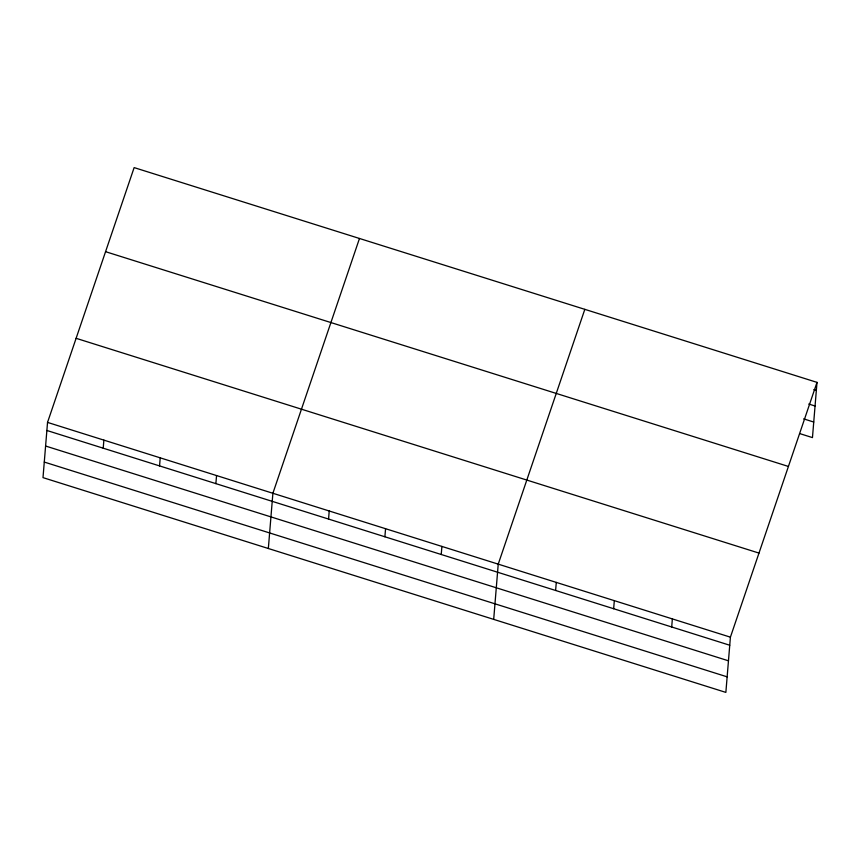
<?xml version="1.0" encoding="UTF-8"?>
<svg xmlns="http://www.w3.org/2000/svg" width="860" height="860" viewBox="0 0 860 860"><rect width="100%" height="100%" fill="white"/><g stroke="black" fill="none" stroke-linecap="round" stroke-linejoin="round"><path stroke-width="1.29" d="M47.536 422.4L43 477.633L725.861 692.397L730.409 637.163L817 382.367L134.138 167.603L47.536 422.4L730.409 637.163M103.211 448.189L103.877 440.116M159.551 465.905L160.218 457.832M215.881 483.621L216.548 475.548M268.341 548.508L272.889 493.274L359.48 238.478M328.563 519.064L329.219 510.99M384.893 536.78L385.56 528.707M441.234 554.496L441.9 546.423M493.694 619.372L498.23 564.149L584.821 309.353M555.614 590.476L556.28 582.403M613.653 608.729L614.32 600.656M671.703 626.983L672.359 618.91M817 382.367L812.463 437.6L799.843 433.633M813.818 389.655L816.333 390.44M808.744 404.028L815.054 406.006M803.649 418.863L813.743 422.045M105.554 251.679L788.426 466.453M76.121 338.313L758.982 553.087M46.881 430.473L729.742 645.236M45.602 446.028L728.463 660.803M44.279 462.067L727.141 676.841"/></g></svg>
